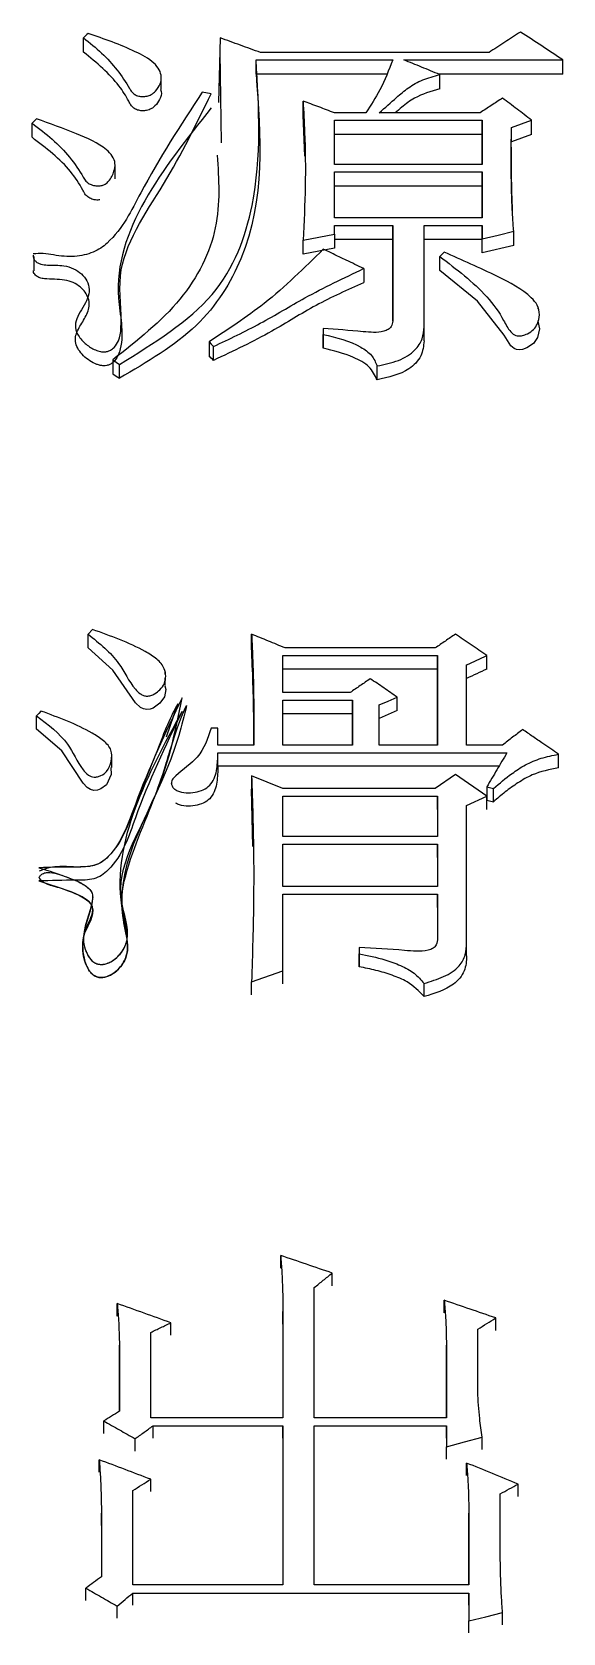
# Model space of a CAD drawing. Header units: millimetres. Extents: x 2160 to 4596, y 811 to 2534.
# Drawn here: x 2738.58 to 2741.14, y 2287.44 to 2295.17 of the extents above; entities that cross this region are included whole.
import ezdxf

# ---------------------------------------------------------------- set-up
doc = ezdxf.new("R2010")
doc.units = ezdxf.units.MM

msp = doc.modelspace()

# ---------------------------------------------------------------- linework, layer by layer
at = {"color": 7, "linetype": 'Continuous', "lineweight": 25}
for p, q in [((2738.8243, 2295.0738), (2738.8243, 2295.1429)), ((2739.4841, 2295.1428), (2739.4761, 2294.8311)), ((2739.4911, 2294.6352), (2739.4841, 2295.0737)), ((2740.7822, 2295.072), (2739.6788, 2295.072)), ((2739.6572, 2295.0366), (2740.317, 2295.0366)), ((2739.6572, 2294.9676), (2739.6572, 2295.0366)), ((2740.3711, 2295.0366), (2741.1392, 2295.0366)), ((2741.1392, 2294.9676), (2741.1392, 2295.0366)), ((2739.1983, 2294.8941), (2739.1983, 2294.9637)), ((2740.2875, 2294.9676), (2739.6572, 2294.9676)), ((2741.1392, 2294.9676), (2740.5395, 2294.9676)), ((2740.5442, 2294.8968), (2740.5442, 2294.9657)), ((2739.4409, 2294.8733), (2739.3976, 2294.8805)), ((2739.8844, 2294.7691), (2739.8844, 2294.8378)), ((2739.8923, 2294.5709), (2739.8844, 2294.7691)), ((2740.1873, 2294.7809), (2740.0358, 2294.7809)), ((2740.7389, 2294.7809), (2740.2522, 2294.7809)), ((2738.5755, 2294.6625), (2738.5755, 2294.7311)), ((2740.0358, 2294.7453), (2740.7497, 2294.7453)), ((2740.0358, 2294.5312), (2740.0358, 2294.7453)), ((2740.7497, 2294.6766), (2740.0358, 2294.6767)), ((2740.7497, 2294.7453), (2740.7497, 2294.5312)), ((2740.7497, 2294.6766), (2740.7497, 2294.7453)), ((2740.7497, 2294.5312), (2740.7497, 2294.6766)), ((2740.8904, 2294.6411), (2740.8904, 2294.7096)), ((2740.9877, 2294.6766), (2740.8904, 2294.6411)), ((2740.9877, 2294.6766), (2740.9877, 2294.7453)), ((2738.9764, 2294.4626), (2738.9764, 2294.5317)), ((2740.7497, 2294.5312), (2740.0358, 2294.5312)), ((2740.0358, 2294.4954), (2740.7497, 2294.4954)), ((2740.0358, 2294.2732), (2740.0358, 2294.4954)), ((2740.7497, 2294.4954), (2740.7497, 2294.2732)), ((2740.7497, 2294.4271), (2740.7497, 2294.4954)), ((2740.7497, 2294.4271), (2740.0358, 2294.4271)), ((2740.7497, 2294.2732), (2740.7497, 2294.4271)), ((2740.7497, 2294.2732), (2740.0358, 2294.2732)), ((2740.0358, 2294.2373), (2740.3171, 2294.2373)), ((2740.0358, 2294.1942), (2740.0358, 2294.2373)), ((2740.3171, 2294.2373), (2740.3171, 2293.7758)), ((2740.3171, 2294.1694), (2740.3171, 2294.2373)), ((2740.4685, 2294.2373), (2740.7497, 2294.2373)), ((2740.4685, 2293.7468), (2740.4685, 2294.2373)), ((2740.7497, 2294.2373), (2740.7497, 2294.1726)), ((2740.7497, 2294.1694), (2740.7497, 2294.2373)), ((2739.8844, 2294.0976), (2739.8844, 2294.1654)), ((2740.0358, 2294.1942), (2740.0358, 2294.1263)), ((2740.3171, 2294.1694), (2740.0358, 2294.1694)), ((2740.3171, 2293.7757), (2740.3171, 2294.1694)), ((2740.7497, 2294.1694), (2740.4685, 2294.1694)), ((2740.7497, 2294.1048), (2740.7497, 2294.1726)), ((2740.7497, 2294.1048), (2740.7497, 2294.1694)), ((2740.9012, 2294.1407), (2740.7497, 2294.1048)), ((2740.9012, 2294.1407), (2740.9012, 2294.2086)), ((2738.5863, 2294.018), (2738.5863, 2294.0858)), ((2740.0358, 2294.1263), (2739.8844, 2294.0976)), ((2740.5659, 2294.1079), (2740.5442, 2294.0863)), ((2740.1772, 2294.0282), (2740.1772, 2293.9606)), ((2741.019, 2293.8339), (2741.019, 2293.8429)), ((2740.4685, 2293.6795), (2740.4685, 2293.7468)), ((2741.019, 2293.7748), (2741.019, 2293.7761)), ((2739.4301, 2293.6744), (2739.4301, 2293.6072)), ((2739.9817, 2293.7396), (2739.9817, 2293.7106)), ((2739.9817, 2293.7396), (2739.9817, 2293.6723)), ((2739.9817, 2293.6434), (2739.9817, 2293.7106)), ((2739.452, 2293.5852), (2739.452, 2293.6524)), ((2738.9649, 2293.5874), (2738.9973, 2293.5656)), ((2738.9649, 2293.5874), (2738.9649, 2293.5203)), ((2738.9973, 2293.4985), (2738.9973, 2293.5656)), ((2740.2413, 2293.4912), (2740.2413, 2293.5583)), ((2738.8676, 2292.285), (2738.8459, 2292.2628)), ((2738.8459, 2292.1974), (2738.8459, 2292.2628)), ((2739.6356, 2292.1974), (2739.6356, 2292.2627)), ((2739.787, 2292.1589), (2740.5334, 2292.1589)), ((2739.787, 2291.9806), (2739.787, 2292.1589)), ((2740.5226, 2292.196), (2739.7978, 2292.196)), ((2740.5334, 2292.1589), (2740.5334, 2291.7272)), ((2740.5334, 2292.0937), (2740.5334, 2292.1589)), ((2740.7714, 2292.0937), (2740.7714, 2292.1589)), ((2739.2191, 2292.0698), (2739.2191, 2292.0792)), ((2739.2191, 2292.014), (2739.2191, 2292.05)), ((2740.5334, 2292.0937), (2739.787, 2292.0937)), ((2740.5334, 2291.7272), (2740.5334, 2292.0937)), ((2740.6741, 2291.7272), (2740.674, 2292.1144)), ((2740.1115, 2291.9806), (2739.787, 2291.9806)), ((2739.2245, 2291.7673), (2739.279, 2291.9268)), ((2739.787, 2291.9434), (2740.1224, 2291.9434)), ((2739.787, 2291.7272), (2739.787, 2291.9434)), ((2740.1224, 2291.9434), (2740.1224, 2291.7272)), ((2740.1224, 2291.8785), (2740.1224, 2291.9434)), ((2740.2522, 2291.7272), (2740.2522, 2291.9211)), ((2740.3387, 2291.8933), (2740.2522, 2291.8561)), ((2740.3387, 2291.8933), (2740.3387, 2291.9583)), ((2740.1224, 2291.8785), (2739.787, 2291.8785)), ((2740.1224, 2291.7272), (2740.1224, 2291.8785)), ((2739.4733, 2291.8093), (2739.4409, 2291.8093)), ((2739.4733, 2291.7272), (2739.4733, 2291.8093)), ((2738.9602, 2291.6184), (2738.9602, 2291.683)), ((2739.6464, 2291.7272), (2739.4733, 2291.7272)), ((2739.4733, 2291.6899), (2740.8688, 2291.6899)), ((2739.4733, 2291.6252), (2739.4733, 2291.6899)), ((2740.1224, 2291.7272), (2739.787, 2291.7272)), ((2740.5334, 2291.7272), (2740.2522, 2291.7272)), ((2740.8471, 2291.7272), (2740.6741, 2291.7272)), ((2741.1176, 2291.6177), (2741.1176, 2291.6823)), ((2740.8305, 2291.6252), (2739.4733, 2291.6252)), ((2740.62, 2291.5852), (2740.5226, 2291.5178)), ((2740.7714, 2291.4803), (2740.62, 2291.5852)), ((2739.2481, 2291.5424), (2739.2481, 2291.542)), ((2739.787, 2291.5178), (2739.6356, 2291.5777)), ((2739.6356, 2291.5777), (2739.6356, 2291.5132)), ((2739.6423, 2291.237), (2739.6356, 2291.5132)), ((2740.5226, 2291.5178), (2739.787, 2291.5178)), ((2740.7714, 2291.5253), (2740.8039, 2291.5178)), ((2740.7714, 2291.5253), (2740.7714, 2291.4609)), ((2740.8039, 2291.4534), (2740.8039, 2291.5178)), ((2739.787, 2291.4803), (2740.5334, 2291.4803)), ((2739.787, 2291.2852), (2739.787, 2291.4803)), ((2740.5334, 2291.4803), (2740.5334, 2291.2852)), ((2740.5334, 2291.416), (2740.5334, 2291.4803)), ((2740.6741, 2291.4354), (2740.7714, 2291.4803)), ((2740.6741, 2290.7724), (2740.6741, 2291.4354)), ((2740.7714, 2291.416), (2740.7714, 2291.4803)), ((2740.7714, 2291.4609), (2740.8039, 2291.4534)), ((2740.5334, 2291.2852), (2739.787, 2291.2852)), ((2739.787, 2291.2477), (2740.5334, 2291.2477)), ((2739.787, 2291.0444), (2739.787, 2291.2477)), ((2740.5334, 2291.2477), (2740.5334, 2291.0444)), ((2740.5334, 2291.1836), (2740.5334, 2291.2477)), ((2740.5334, 2291.0444), (2739.787, 2291.0444)), ((2739.787, 2291.0067), (2740.5334, 2291.0066)), ((2739.787, 2290.636), (2739.787, 2291.0067)), ((2740.5334, 2291.0066), (2740.5334, 2290.7951)), ((2740.5334, 2290.943), (2740.5334, 2291.0066)), ((2740.1548, 2290.7497), (2740.1548, 2290.7194)), ((2740.1548, 2290.7497), (2740.1548, 2290.6864)), ((2740.6741, 2290.7091), (2740.6741, 2290.7724)), ((2740.1548, 2290.656), (2740.1548, 2290.7194)), ((2739.6356, 2290.5829), (2739.787, 2290.636)), ((2739.6356, 2290.5199), (2739.6356, 2290.5829)), ((2739.787, 2290.5729), (2739.787, 2290.636)), ((2740.4685, 2290.5122), (2740.4685, 2290.5753)), ((2739.7762, 2289.2004), (2739.7762, 2289.2616)), ((2739.9385, 2288.4778), (2739.9385, 2289.107)), ((2740.025, 2289.1155), (2740.025, 2289.1766)), ((2738.9866, 2288.9687), (2738.9866, 2289.0296)), ((2740.5659, 2288.9842), (2740.5659, 2289.0451)), ((2739.7871, 2288.9909), (2739.7871, 2288.4778)), ((2739.7871, 2288.9301), (2739.7871, 2288.9909)), ((2740.8147, 2288.8991), (2740.8147, 2288.9599)), ((2739.1488, 2288.4778), (2739.1488, 2288.8901)), ((2739.2462, 2288.8759), (2739.2462, 2288.9366)), ((2740.7282, 2288.6025), (2740.7282, 2288.9056)), ((2738.9974, 2288.828), (2738.9974, 2288.509)), ((2738.9974, 2288.7674), (2738.9974, 2288.828)), ((2740.5767, 2288.828), (2740.5767, 2288.4778)), ((2740.5767, 2288.7674), (2740.5767, 2288.828)), ((2738.9974, 2288.509), (2738.9974, 2288.7671)), ((2740.5767, 2288.4778), (2740.5767, 2288.7671)), ((2738.9217, 2288.4021), (2738.9217, 2288.4622)), ((2739.7871, 2288.4778), (2739.1488, 2288.4778)), ((2739.1597, 2288.4388), (2739.7871, 2288.4388)), ((2739.1597, 2288.3787), (2739.1597, 2288.4388)), ((2739.7871, 2288.4388), (2739.7871, 2287.6705)), ((2739.7871, 2288.3787), (2739.7871, 2288.4388)), ((2740.5767, 2288.4778), (2739.9385, 2288.4778)), ((2739.9385, 2288.4388), (2740.5767, 2288.4388)), ((2739.9385, 2287.6705), (2739.9385, 2288.4388)), ((2740.5767, 2288.4388), (2740.5767, 2288.3373)), ((2740.5767, 2288.3787), (2740.5767, 2288.4388)), ((2739.0731, 2288.3163), (2739.0731, 2288.3763)), ((2740.5767, 2288.2773), (2740.5767, 2288.3373)), ((2740.7498, 2288.3241), (2740.7498, 2288.3841)), ((2738.9, 2288.2149), (2738.9, 2288.2747)), ((2740.6741, 2288.1993), (2740.6741, 2288.2591)), ((2739.1488, 2288.1211), (2739.1488, 2288.1809)), ((2739.0623, 2287.6705), (2739.0623, 2288.1261)), ((2740.8363, 2287.82), (2740.8363, 2288.1104)), ((2740.9229, 2288.0977), (2740.9229, 2288.1574)), ((2738.9109, 2288.0163), (2738.9109, 2287.7099)), ((2738.9109, 2287.9568), (2738.9109, 2288.0163)), ((2740.6849, 2288.0163), (2740.6849, 2287.6705)), ((2740.6849, 2287.9568), (2740.6849, 2288.0163)), ((2740.6849, 2287.6705), (2740.6849, 2287.9565)), ((2738.8351, 2287.5957), (2738.8351, 2287.6547)), ((2739.7871, 2287.6705), (2739.0623, 2287.6705)), ((2740.6849, 2287.6705), (2739.9385, 2287.6705)), ((2738.9866, 2287.5091), (2738.9866, 2287.568)), ((2739.0623, 2287.5721), (2739.0623, 2287.6311)), ((2740.6849, 2287.6311), (2740.6849, 2287.497)), ((2740.6849, 2287.5721), (2740.6849, 2287.6311)), ((2740.6849, 2287.4382), (2740.6849, 2287.497)), ((2740.8472, 2287.4776), (2740.8472, 2287.5365))]:
    msp.add_line(p, q, dxfattribs=at)
at = {"color": 7, "linetype": 'Continuous', "lineweight": 25, "flags": 128}
for points in [[(2738.8459, 2295.1641), (2738.8404, 2295.1587), (2738.8324, 2295.1508), (2738.8243, 2295.1429)], [(2738.5971, 2294.7524), (2738.5916, 2294.747), (2738.5836, 2294.739), (2738.5755, 2294.7311)], [(2740.8904, 2294.7096), (2740.9391, 2294.7274), (2740.9877, 2294.7453)], [(2739.8844, 2294.1654), (2739.9601, 2294.1798), (2740.0358, 2294.1942)], [(2740.7497, 2294.1726), (2740.8255, 2294.1906), (2740.9012, 2294.2086)], [(2740.5442, 2294.0185), (2740.5442, 2294.0433), (2740.5442, 2294.0648), (2740.5442, 2294.0863)], [(2741.0178, 2293.7749), (2741.0255, 2293.7376), (2741.0167, 2293.6963), (2740.9966, 2293.6673), (2740.9641, 2293.6452), (2740.9437, 2293.6381), (2740.9269, 2293.6363), (2740.9141, 2293.638), (2740.9028, 2293.6428), (2740.8878, 2293.6549), (2740.8547, 2293.7068), (2740.7265, 2293.8707), (2740.5442, 2294.0185), (2740.5442, 2294.0185)], [(2739.4301, 2293.6744), (2739.441, 2293.6634), (2739.4519, 2293.6524)], [(2739.4519, 2293.5852), (2739.4464, 2293.5908), (2739.4409, 2293.5963), (2739.4301, 2293.6072)], [(2738.9649, 2293.5203), (2738.9811, 2293.5094), (2738.9973, 2293.4985)], [(2739.2175, 2292.0127), (2739.2211, 2291.9949), (2739.2144, 2291.9604), (2739.1922, 2291.9288), (2739.1598, 2291.9059), (2739.1452, 2291.9005), (2739.1304, 2291.8987), (2739.1141, 2291.9017), (2739.0989, 2291.9092), (2739.0746, 2291.9317), (2738.9654, 2292.0881), (2738.8459, 2292.1974), (2738.8459, 2292.1974)], [(2738.6188, 2291.8913), (2738.6079, 2291.8801), (2738.5971, 2291.8689)], [(2740.2522, 2291.9211), (2740.2954, 2291.9397), (2740.3387, 2291.9583)], [(2738.5971, 2291.8041), (2738.5971, 2291.8281), (2738.5971, 2291.8485), (2738.5971, 2291.8689)], [(2738.9568, 2291.6184), (2738.9569, 2291.5847), (2738.9355, 2291.5352), (2738.9079, 2291.5151), (2738.8914, 2291.5092), (2738.8747, 2291.5077), (2738.8572, 2291.5125), (2738.8415, 2291.5225), (2738.8219, 2291.5434), (2738.7187, 2291.6986), (2738.5971, 2291.8041), (2738.5971, 2291.8041)], [(2740.5767, 2288.3373), (2740.6633, 2288.3607), (2740.7498, 2288.3841)], [(2739.0623, 2287.6311), (2739.6961, 2287.6311), (2740.6849, 2287.6311)], [(2740.6849, 2287.497), (2740.766, 2287.5168), (2740.8472, 2287.5365)]]:
    msp.add_lwpolyline(points, dxfattribs=at)
at = {"color": 7, "linetype": 'Continuous', "lineweight": 25}
for points, knots in [([(2738.8243, 2295.1429), (2738.8543, 2295.1188), (2738.9448, 2295.0462), (2739.015, 2294.9536), (2739.0558, 2294.8822), (2739.0704, 2294.8685), (2739.0894, 2294.8611), (2739.1103, 2294.8587), (2739.1316, 2294.8607), (2739.154, 2294.8695), (2739.1774, 2294.8894), (2739.1957, 2294.9187), (2739.2023, 2294.9547), (2739.1914, 2294.9899), (2739.1546, 2295.0361), (2739.0715, 2295.0791), (2738.9637, 2295.1245), (2738.8853, 2295.1509), (2738.8459, 2295.1641)], [0, 0, 0, 0, 0.117103, 0.353724, 0.376614, 0.395602, 0.414782, 0.431323, 0.450524, 0.470069, 0.496423, 0.543443, 0.584386, 0.625263, 0.671715, 0.773941, 0.886489, 1, 1, 1, 1]), ([(2740.9336, 2295.1711), (2740.9084, 2295.1546), (2740.8579, 2295.1216), (2740.8074, 2295.0886), (2740.7822, 2295.072)], [0, 0, 0, 0, 0.499999, 1, 1, 1, 1]), ([(2741.1392, 2295.0366), (2741.1049, 2295.059), (2741.0364, 2295.1039), (2740.9679, 2295.1487), (2740.9336, 2295.1711)], [0, 0, 0, 0, 0.5, 1, 1, 1, 1]), ([(2739.1964, 2294.8941), (2739.1977, 2294.8907), (2739.2035, 2294.8747), (2739.1929, 2294.846), (2739.175, 2294.8182), (2739.1526, 2294.8), (2739.1305, 2294.7916), (2739.1069, 2294.7899), (2739.085, 2294.7934), (2739.0653, 2294.8032), (2739.0519, 2294.819), (2739.0329, 2294.8564), (2738.9939, 2294.9183), (2738.9185, 2294.997), (2738.8559, 2295.0481), (2738.8243, 2295.0738)], [0, 0, 0, 0, 0.021403, 0.100058, 0.170578, 0.207877, 0.245607, 0.2775, 0.3105, 0.342312, 0.37979, 0.420748, 0.584742, 0.790782, 1, 1, 1, 1]), ([(2738.9973, 2293.5656), (2739.1652, 2293.6689), (2739.4948, 2293.8719), (2739.6943, 2294.4216), (2739.6713, 2294.8035), (2739.6572, 2295.0366)], [0, 0, 0, 0, 0.287943, 0.565415, 1, 1, 1, 1]), ([(2740.317, 2295.0366), (2740.2984, 2294.9876), (2740.2652, 2294.8997), (2740.2112, 2294.8173), (2740.1873, 2294.7809)], [0, 0, 0, 0, 0.557901, 1, 1, 1, 1]), ([(2740.5442, 2294.9657), (2740.5296, 2294.9717), (2740.5003, 2294.9837), (2740.4426, 2295.0073), (2740.3995, 2295.025), (2740.3711, 2295.0366)], [0, 0, 0, 0, 0.253937, 0.507874, 1, 1, 1, 1]), ([(2739.6572, 2294.9676), (2739.68, 2294.6661), (2739.7118, 2294.2443), (2739.3941, 2293.7316), (2739.1311, 2293.5771), (2738.9973, 2293.4985)], [0, 0, 0, 0, 0.5518, 0.771887, 1, 1, 1, 1]), ([(2740.2522, 2294.7809), (2740.2798, 2294.8057), (2740.3255, 2294.8468), (2740.3913, 2294.9031), (2740.4609, 2294.943), (2740.5162, 2294.958), (2740.5442, 2294.9657)], [0, 0, 0, 0, 0.3349013, 0.5525999, 0.7736255, 1, 1, 1, 1]), ([(2738.5807, 2294.0925), (2738.581, 2294.0878), (2738.5815, 2294.0786), (2738.5897, 2294.066), (2738.6021, 2294.0558), (2738.6226, 2294.048), (2738.6659, 2294.0437), (2738.7208, 2294.047), (2738.7778, 2294.0292), (2738.8162, 2294.0035), (2738.843, 2293.9688), (2738.8552, 2293.9275), (2738.8424, 2293.8669), (2738.8001, 2293.8146), (2738.7806, 2293.7549), (2738.7936, 2293.7082), (2738.8274, 2293.6682), (2738.8661, 2293.6412), (2738.8985, 2293.6289), (2738.9207, 2293.6254), (2738.9397, 2293.6274), (2738.9573, 2293.6347), (2738.9776, 2293.6517), (2738.9994, 2293.6869), (2739.015, 2293.8041), (2738.9625, 2294.069), (2739.2276, 2294.4371), (2739.3696, 2294.7277), (2739.4409, 2294.8733)], [0, 0, 0, 0, 0.006979, 0.013925, 0.020645, 0.027359, 0.039158, 0.068779, 0.087565, 0.106337, 0.125711, 0.147046, 0.168852, 0.216529, 0.237968, 0.259695, 0.286308, 0.307882, 0.318004, 0.326525, 0.332753, 0.33899, 0.348555, 0.366353, 0.396306, 0.524136, 0.761431, 1, 1, 1, 1]), ([(2739.3976, 2294.8805), (2739.2934, 2294.7212), (2739.1369, 2294.4818), (2739.0094, 2294.2115), (2738.9084, 2294.1262), (2738.8707, 2294.1067), (2738.8277, 2294.0929), (2738.7632, 2294.0829), (2738.6958, 2294.0908), (2738.6306, 2294.1032), (2738.5975, 2294.1008), (2738.5817, 2294.0996)], [0, 0, 0, 0, 0.492538, 0.740191, 0.77071, 0.80144, 0.832707, 0.864862, 0.933359, 0.96806, 1, 1, 1, 1]), ([(2739.8844, 2294.8378), (2739.887, 2294.7875), (2739.8942, 2294.651), (2739.8974, 2294.4269), (2739.8887, 2294.2527), (2739.8844, 2294.1654)], [0, 0, 0, 0, 0.225447, 0.61244, 1, 1, 1, 1]), ([(2740.5442, 2294.8968), (2740.5013, 2294.8842), (2740.4313, 2294.8637), (2740.3689, 2294.8148), (2740.34, 2294.7899), (2740.3296, 2294.7809)], [0, 0, 0, 0, 0.503492, 0.820845, 1, 1, 1, 1]), ([(2740.8471, 2294.852), (2740.8291, 2294.8402), (2740.793, 2294.8165), (2740.757, 2294.7927), (2740.7389, 2294.7809)], [0, 0, 0, 0, 0.499999, 1, 1, 1, 1]), ([(2740.9877, 2294.7453), (2740.9643, 2294.7631), (2740.9174, 2294.7987), (2740.8705, 2294.8342), (2740.8471, 2294.852)], [0, 0, 0, 0, 0.499999, 1, 1, 1, 1]), ([(2738.5755, 2294.7311), (2738.609, 2294.7058), (2738.7105, 2294.6294), (2738.7898, 2294.5298), (2738.8336, 2294.4516), (2738.8509, 2294.4376), (2738.8723, 2294.4296), (2738.8942, 2294.4269), (2738.9143, 2294.4293), (2738.932, 2294.4371), (2738.9552, 2294.4593), (2738.9716, 2294.4935), (2738.9795, 2294.5357), (2738.9658, 2294.5729), (2738.9098, 2294.6289), (2738.7793, 2294.6864), (2738.6615, 2294.7291), (2738.5971, 2294.7524)], [0, 0, 0, 0, 0.118687, 0.359196, 0.382949, 0.402078, 0.421221, 0.441113, 0.455768, 0.470498, 0.490908, 0.548404, 0.590662, 0.633125, 0.674263, 0.821867, 1, 1, 1, 1]), ([(2739.4409, 2294.8046), (2739.2053, 2294.5082), (2738.9114, 2294.1384), (2739.0235, 2293.7108), (2738.9936, 2293.611), (2738.9797, 2293.5883), (2738.9647, 2293.5734), (2738.952, 2293.5649), (2738.9372, 2293.5598), (2738.9211, 2293.5586), (2738.9043, 2293.5607), (2738.8808, 2293.5677), (2738.8524, 2293.5829), (2738.8227, 2293.6071), (2738.7992, 2293.6358), (2738.7847, 2293.6669), (2738.7841, 2293.7094), (2738.8107, 2293.7585), (2738.8414, 2293.8052), (2738.8532, 2293.8464), (2738.8507, 2293.8777), (2738.8381, 2293.9078), (2738.8159, 2293.9351), (2738.7845, 2293.9574), (2738.7288, 2293.9793), (2738.6716, 2293.9755), (2738.6242, 2293.9802), (2738.6065, 2293.9859), (2738.5951, 2293.9935), (2738.5882, 2294.0008), (2738.5829, 2294.0091), (2738.5815, 2294.0152), (2738.5809, 2294.018)], [0, 0, 0, 0, 0.497456, 0.620857, 0.636346, 0.651276, 0.658077, 0.664325, 0.67016, 0.675991, 0.682204, 0.688976, 0.70417, 0.720933, 0.738108, 0.754604, 0.770049, 0.801248, 0.833208, 0.848775, 0.864425, 0.880247, 0.89615, 0.91217, 0.928663, 0.965077, 0.973828, 0.982053, 0.986245, 0.990754, 0.995583, 1, 1, 1, 1]), ([(2740.9012, 2294.2086), (2740.8996, 2294.2316), (2740.8972, 2294.2662), (2740.8946, 2294.3122), (2740.8929, 2294.3467), (2740.892, 2294.3726), (2740.8913, 2294.3927), (2740.8909, 2294.4071), (2740.8905, 2294.4243), (2740.8902, 2294.4415), (2740.8899, 2294.4559), (2740.8897, 2294.4702), (2740.8895, 2294.4846), (2740.8894, 2294.5018), (2740.8893, 2294.519), (2740.8893, 2294.5362), (2740.8893, 2294.5506), (2740.8893, 2294.5649), (2740.8893, 2294.5792), (2740.8894, 2294.5964), (2740.8895, 2294.6107), (2740.8896, 2294.6222), (2740.8896, 2294.6308), (2740.8897, 2294.6379), (2740.8897, 2294.6451), (2740.8898, 2294.6523), (2740.8899, 2294.6608), (2740.89, 2294.6694), (2740.89, 2294.6766), (2740.8901, 2294.6837), (2740.8902, 2294.6895), (2740.8902, 2294.6952), (2740.8903, 2294.6995), (2740.8903, 2294.7043), (2740.8904, 2294.7077), (2740.8904, 2294.7096)], [0, 0, 0, 0, 0.137495, 0.206243, 0.274991, 0.343739, 0.360926, 0.3953, 0.429674, 0.464048, 0.498422, 0.515609, 0.549982, 0.584356, 0.61873, 0.653104, 0.687478, 0.704665, 0.739038, 0.773412, 0.807786, 0.824973, 0.84216, 0.859347, 0.86794, 0.885127, 0.902314, 0.919501, 0.936688, 0.945281, 0.962468, 0.971061, 0.979655, 0.988248, 1, 1, 1, 1]), ([(2738.9037, 2294.3604), (2738.9003, 2294.36), (2738.8892, 2294.3587), (2738.8699, 2294.3621), (2738.8487, 2294.3705), (2738.831, 2294.3864), (2738.8087, 2294.4312), (2738.7644, 2294.5014), (2738.6766, 2294.5848), (2738.6094, 2294.6365), (2738.5755, 2294.6625)], [0, 0, 0, 0, 0.018476, 0.061789, 0.105489, 0.149477, 0.212223, 0.462546, 0.729106, 1, 1, 1, 1]), ([(2740.8962, 2294.2918), (2740.8962, 2294.2918), (2740.8963, 2294.2916), (2740.8947, 2294.3309), (2740.891, 2294.4363), (2740.8903, 2294.5288), (2740.8902, 2294.5874), (2740.8902, 2294.6119), (2740.8902, 2294.6142), (2740.8901, 2294.6155)], [0, 0, 0, 0, 0.00357, 0.023068, 0.457318, 0.686208, 0.826116, 0.905274, 1, 1, 1, 1]), ([(2739.4696, 2294.5762), (2739.4772, 2294.4591), (2739.4926, 2294.2208), (2739.3154, 2293.8634), (2739.0829, 2293.6803), (2738.9649, 2293.5874)], [0, 0, 0, 0, 0.322113, 0.656114, 1, 1, 1, 1]), ([(2738.5863, 2294.0185), (2738.5863, 2294.0214), (2738.5863, 2294.0259), (2738.5863, 2294.0307), (2738.5863, 2294.0327), (2738.5863, 2294.033), (2738.5863, 2294.0332), (2738.5863, 2294.041), (2738.5863, 2294.0487), (2738.5863, 2294.0721), (2738.5863, 2294.0805), (2738.5863, 2294.0862)], [0, 0, 0, 0, 0.098322, 0.150223, 0.156042, 0.157925, 0.159189, 0.159644, 0.360233, 0.564728, 1, 1, 1, 1]), ([(2739.9819, 2294.1222), (2739.8908, 2294.0319), (2739.7268, 2293.8695), (2739.5214, 2293.7344), (2739.4301, 2293.6744)], [0, 0, 0, 0, 0.55543, 1, 1, 1, 1]), ([(2740.1769, 2294.0284), (2740.1487, 2294.042), (2740.1021, 2294.0644), (2740.0371, 2294.0957), (2740.0003, 2294.1133), (2739.9819, 2294.1222)], [0, 0, 0, 0, 0.433599, 0.716799, 1, 1, 1, 1]), ([(2740.5442, 2294.0863), (2740.5846, 2294.0561), (2740.7063, 2293.965), (2740.826, 2293.8418), (2740.8737, 2293.7348), (2740.898, 2293.7124), (2740.9111, 2293.7053), (2740.9268, 2293.7028), (2740.9466, 2293.7051), (2740.9721, 2293.7149), (2740.9988, 2293.7339), (2741.0205, 2293.7656), (2741.0286, 2293.8062), (2741.0197, 2293.851), (2740.9582, 2293.9214), (2740.7993, 2294.0048), (2740.6519, 2294.0699), (2740.5659, 2294.1079)], [0, 0, 0, 0, 0.117023, 0.353532, 0.409689, 0.421913, 0.431957, 0.442101, 0.453679, 0.472075, 0.49977, 0.527462, 0.568321, 0.610802, 0.649012, 0.795156, 1, 1, 1, 1]), ([(2739.452, 2293.6523), (2739.5284, 2293.6885), (2739.6813, 2293.7607), (2739.9084, 2293.9009), (2740.0808, 2293.9826), (2740.1768, 2294.0281)], [0, 0, 0, 0, 0.306675, 0.613603, 1, 1, 1, 1]), ([(2740.1768, 2293.9604), (2740.0986, 2293.9253), (2739.943, 2293.8554), (2739.7194, 2293.7119), (2739.5475, 2293.6304), (2739.452, 2293.5852)], [0, 0, 0, 0, 0.309662, 0.616334, 1, 1, 1, 1]), ([(2740.3171, 2293.7758), (2740.3162, 2293.7661), (2740.3148, 2293.7505), (2740.2956, 2293.7336), (2740.2514, 2293.7162), (2740.1406, 2293.7273), (2740.0449, 2293.7347), (2739.9817, 2293.7396)], [0, 0, 0, 0, 0.100834, 0.16221, 0.226726, 0.489604, 1, 1, 1, 1]), ([(2740.2413, 2293.5583), (2740.2767, 2293.5654), (2740.3461, 2293.5795), (2740.4249, 2293.6275), (2740.464, 2293.688), (2740.467, 2293.7273), (2740.4685, 2293.7468)], [0, 0, 0, 0, 0.292672, 0.574648, 0.788772, 1, 1, 1, 1]), ([(2739.9817, 2293.7106), (2740.0454, 2293.6948), (2740.1332, 2293.673), (2740.2198, 2293.6115), (2740.2342, 2293.5758), (2740.2413, 2293.5583)], [0, 0, 0, 0, 0.572425, 0.789887, 1, 1, 1, 1]), ([(2739.9817, 2293.6723), (2739.9817, 2293.669), (2739.9817, 2293.6636), (2739.9817, 2293.6561), (2739.9817, 2293.6497), (2739.9817, 2293.6455), (2739.9817, 2293.6434)], [0, 0, 0, 0, 0.34, 0.56, 0.78, 1, 1, 1, 1]), ([(2740.4685, 2293.6795), (2740.466, 2293.6547), (2740.4609, 2293.6043), (2740.3862, 2293.5238), (2740.2969, 2293.5037), (2740.2413, 2293.4912)], [0, 0, 0, 0, 0.26941, 0.545308, 1, 1, 1, 1]), ([(2740.2413, 2293.4912), (2740.2309, 2293.5134), (2740.2096, 2293.5587), (2740.1116, 2293.6113), (2740.0314, 2293.6311), (2739.9817, 2293.6434)], [0, 0, 0, 0, 0.267334, 0.547158, 1, 1, 1, 1]), ([(2738.8459, 2292.2628), (2738.901, 2292.2184), (2738.9985, 2292.1397), (2739.0451, 2292.0266), (2739.0928, 2291.9768), (2739.1132, 2291.9662), (2739.1312, 2291.9624), (2739.1504, 2291.9661), (2739.1718, 2291.9764), (2739.1961, 2291.9954), (2739.217, 2292.0245), (2739.2232, 2292.0604), (2739.2156, 2292.1023), (2739.1797, 2292.1448), (2739.0661, 2292.2143), (2738.9556, 2292.2537), (2738.8676, 2292.285)], [0, 0, 0, 0, 0.207529, 0.367372, 0.400835, 0.41667, 0.431354, 0.448141, 0.466694, 0.497248, 0.538464, 0.578549, 0.61996, 0.682145, 0.746849, 1, 1, 1, 1]), ([(2739.6356, 2292.2627), (2739.637, 2292.2313), (2739.6389, 2292.192), (2739.6407, 2292.1487), (2739.6412, 2292.1349), (2739.6416, 2292.125), (2739.6419, 2292.1152), (2739.6425, 2292.0994), (2739.643, 2292.0836), (2739.6435, 2292.0679), (2739.6439, 2292.0521), (2739.6443, 2292.0363), (2739.6447, 2292.0166), (2739.645, 2292.0008), (2739.6453, 2291.985), (2739.6455, 2291.9692), (2739.6457, 2291.9534), (2739.6459, 2291.9376), (2739.646, 2291.9257), (2739.6461, 2291.9158), (2739.6462, 2291.906), (2739.6462, 2291.898), (2739.6463, 2291.8882), (2739.6463, 2291.8802), (2739.6464, 2291.8723), (2739.6464, 2291.8644), (2739.6464, 2291.8565), (2739.6464, 2291.8466), (2739.6465, 2291.8387), (2739.6465, 2291.8308), (2739.6465, 2291.8229), (2739.6465, 2291.815), (2739.6465, 2291.8051), (2739.6465, 2291.7971), (2739.6465, 2291.7892), (2739.6465, 2291.7813), (2739.6465, 2291.7734), (2739.6465, 2291.7635), (2739.6464, 2291.7565), (2739.6464, 2291.7496), (2739.6464, 2291.7456), (2739.6464, 2291.7407), (2739.6464, 2291.7367), (2739.6464, 2291.7319), (2739.6464, 2291.7291), (2739.6464, 2291.7272)], [0, 0, 0, 0, 0.176928, 0.221159, 0.243275, 0.254333, 0.276449, 0.298565, 0.342797, 0.364913, 0.387029, 0.431261, 0.453377, 0.497609, 0.519725, 0.54184, 0.586072, 0.608188, 0.630304, 0.65242, 0.663478, 0.685594, 0.696652, 0.718768, 0.729826, 0.740884, 0.763, 0.774058, 0.796174, 0.807232, 0.818289, 0.840405, 0.851463, 0.873579, 0.884637, 0.895695, 0.917811, 0.928869, 0.950985, 0.956514, 0.967572, 0.973101, 0.984159, 0.989688, 1, 1, 1, 1]), ([(2739.7978, 2292.196), (2739.7708, 2292.2072), (2739.7167, 2292.2294), (2739.6626, 2292.2516), (2739.6356, 2292.2627)], [0, 0, 0, 0, 0.4999992, 1, 1, 1, 1]), ([(2740.62, 2292.2627), (2740.6037, 2292.2516), (2740.5713, 2292.2294), (2740.5388, 2292.2072), (2740.5226, 2292.196)], [0, 0, 0, 0, 0.499998, 1, 1, 1, 1]), ([(2740.7714, 2292.1589), (2740.7462, 2292.1763), (2740.6957, 2292.2109), (2740.6452, 2292.2455), (2740.62, 2292.2627)], [0, 0, 0, 0, 0.4999988, 1, 1, 1, 1]), ([(2739.6463, 2291.7272), (2739.6463, 2291.769), (2739.6464, 2291.8685), (2739.643, 2292.0253), (2739.6381, 2292.14), (2739.6356, 2292.1974)], [0, 0, 0, 0, 0.2657714, 0.632843, 1, 1, 1, 1]), ([(2740.674, 2292.1144), (2740.6903, 2292.1218), (2740.7227, 2292.1367), (2740.7552, 2292.1515), (2740.7714, 2292.1589)], [0, 0, 0, 0, 0.499999, 1, 1, 1, 1]), ([(2740.2089, 2292.0475), (2740.1927, 2292.0364), (2740.1602, 2292.0141), (2740.1278, 2291.9918), (2740.1115, 2291.9806)], [0, 0, 0, 0, 0.499998, 1, 1, 1, 1]), ([(2740.3387, 2291.9583), (2740.3171, 2291.9732), (2740.2738, 2292.0029), (2740.2305, 2292.0327), (2740.2089, 2292.0475)], [0, 0, 0, 0, 0.499999, 1, 1, 1, 1]), ([(2740.7714, 2292.0937), (2740.7552, 2292.0863), (2740.7227, 2292.0715), (2740.6903, 2292.0566), (2740.674, 2292.0492)], [0, 0, 0, 0, 0.499998, 1, 1, 1, 1]), ([(2738.5971, 2291.8689), (2738.6533, 2291.8262), (2738.7526, 2291.7507), (2738.7951, 2291.6369), (2738.8403, 2291.586), (2738.8601, 2291.575), (2738.8754, 2291.5712), (2738.8923, 2291.5731), (2738.9142, 2291.5815), (2738.9455, 2291.6042), (2738.9585, 2291.6492), (2738.9646, 2291.7036), (2738.9219, 2291.7502), (2738.8129, 2291.8196), (2738.7049, 2291.8595), (2738.6188, 2291.8913)], [0, 0, 0, 0, 0.207996, 0.367554, 0.405471, 0.419369, 0.432328, 0.447278, 0.463534, 0.497494, 0.558303, 0.619645, 0.682126, 0.746669, 1, 1, 1, 1]), ([(2738.608, 2291.1347), (2738.657, 2291.1192), (2738.7341, 2291.0948), (2738.8187, 2291.0596), (2738.8543, 2291.0312), (2738.8691, 2291.0089), (2738.8654, 2290.9209), (2738.8035, 2290.8249), (2738.8367, 2290.7232), (2738.8578, 2290.69), (2738.8767, 2290.6755), (2738.8921, 2290.669), (2738.9094, 2290.6665), (2738.9281, 2290.6686), (2738.9471, 2290.6752), (2738.9693, 2290.6874), (2738.9929, 2290.7068), (2739.0196, 2290.7405), (2739.0539, 2290.8305), (2738.9414, 2291.0808), (2739.2008, 2291.4618), (2739.267, 2291.7899), (2739.3002, 2291.9546)], [0, 0, 0, 0, 0.062139, 0.097741, 0.110846, 0.121745, 0.134474, 0.241844, 0.272517, 0.28985, 0.296872, 0.303283, 0.310072, 0.317098, 0.324991, 0.334204, 0.348814, 0.364868, 0.393646, 0.487371, 0.742662, 1, 1, 1, 1]), ([(2739.3002, 2291.9546), (2739.2197, 2291.7865), (2739.099, 2291.5347), (2739.0111, 2291.2479), (2738.9139, 2291.161), (2738.8616, 2291.1374), (2738.7554, 2291.1388), (2738.6671, 2291.1363), (2738.608, 2291.1347)], [0, 0, 0, 0, 0.500155, 0.749433, 0.782567, 0.811815, 0.874052, 1, 1, 1, 1]), ([(2739.3002, 2291.8896), (2739.2197, 2291.7217), (2739.0989, 2291.4702), (2739.011, 2291.1836), (2738.9137, 2291.097), (2738.8614, 2291.0735), (2738.7553, 2291.0749), (2738.667, 2291.0724), (2738.608, 2291.0708)], [0, 0, 0, 0, 0.500153, 0.749421, 0.782538, 0.811803, 0.874043, 1, 1, 1, 1]), ([(2738.608, 2291.0708), (2738.6605, 2291.0543), (2738.7381, 2291.0299), (2738.8246, 2290.9928), (2738.8574, 2290.9646), (2738.8672, 2290.9447), (2738.8737, 2290.8921), (2738.8222, 2290.8295), (2738.8178, 2290.7442), (2738.8267, 2290.6909), (2738.8425, 2290.6493), (2738.8595, 2290.6248), (2738.8793, 2290.6103), (2738.8975, 2290.6041), (2738.9176, 2290.6037), (2738.9428, 2290.6095), (2738.9719, 2290.6247), (2739.0067, 2290.6574), (2739.036, 2290.707), (2739.0384, 2290.8104), (2738.9329, 2291.2114), (2739.1322, 2291.5795), (2739.3002, 2291.8896)], [0, 0, 0, 0, 0.066326, 0.098069, 0.114802, 0.122366, 0.12991, 0.194026, 0.225577, 0.257771, 0.274923, 0.290948, 0.299033, 0.306308, 0.31368, 0.322028, 0.336671, 0.353914, 0.385654, 0.416675, 0.50855, 1, 1, 1, 1]), ([(2739.3219, 2291.9187), (2739.3101, 2291.8696), (2739.219, 2291.4902), (2738.9677, 2291.194), (2739.0203, 2290.8429), (2739.0399, 2290.7629), (2739.0342, 2290.7091), (2739.0122, 2290.6659), (2738.9832, 2290.6339), (2738.9522, 2290.6133), (2738.9255, 2290.6048), (2738.9065, 2290.6039), (2738.8943, 2290.6056), (2738.8833, 2290.6091), (2738.8706, 2290.616), (2738.8583, 2290.6275), (2738.8453, 2290.646), (2738.8375, 2290.6629), (2738.8331, 2290.6754), (2738.8317, 2290.6795), (2738.8207, 2290.715), (2738.8145, 2290.7778), (2738.8398, 2290.852), (2738.8633, 2290.8979), (2738.8702, 2290.929), (2738.8655, 2290.9538), (2738.8341, 2290.9892), (2738.7695, 2291.0174), (2738.7068, 2291.0376), (2738.6673, 2291.0478), (2738.6491, 2291.0545), (2738.6356, 2291.0619), (2738.6203, 2291.0724), (2738.6135, 2291.0813), (2738.6089, 2291.0874)], [0, 0, 0, 0, 0.063403, 0.490083, 0.555845, 0.585953, 0.612335, 0.635418, 0.654818, 0.670315, 0.682341, 0.687426, 0.692125, 0.696624, 0.701068, 0.709996, 0.718666, 0.732514, 0.736768, 0.73811, 0.738909, 0.79149, 0.829877, 0.853354, 0.86561, 0.876875, 0.890063, 0.92862, 0.960137, 0.969562, 0.976521, 0.982326, 0.987997, 1, 1, 1, 1]), ([(2738.6089, 2291.0874), (2738.6114, 2291.091), (2738.6147, 2291.0957), (2738.6207, 2291.1015), (2738.6296, 2291.1071), (2738.6432, 2291.1124), (2738.6879, 2291.1107), (2738.7547, 2291.0857), (2738.8223, 2291.0584), (2738.857, 2291.0287), (2738.8686, 2291.0081), (2738.8688, 2290.9217), (2738.805, 2290.83), (2738.8349, 2290.7297), (2738.8524, 2290.6951), (2738.8741, 2290.6768), (2738.8882, 2290.6706), (2738.8994, 2290.668), (2738.9114, 2290.6672), (2738.9288, 2290.669), (2738.952, 2290.677), (2738.9785, 2290.694), (2739.0032, 2290.7184), (2739.0236, 2290.7499), (2739.0536, 2290.8353), (2738.9968, 2290.934), (2739.0342, 2291.1645), (2739.1336, 2291.3774), (2739.2084, 2291.588), (2739.233, 2291.6701), (2739.2526, 2291.7378), (2739.2836, 2291.8334), (2739.309, 2291.89), (2739.3219, 2291.9187)], [0, 0, 0, 0, 0.007115, 0.009283, 0.013168, 0.022788, 0.029323, 0.067396, 0.105312, 0.117519, 0.126527, 0.138469, 0.245589, 0.268554, 0.290817, 0.300477, 0.304973, 0.309414, 0.313965, 0.318785, 0.329689, 0.342801, 0.358258, 0.375878, 0.395342, 0.489004, 0.523993, 0.742498, 0.828477, 0.854871, 0.870121, 0.933939, 1, 1, 1, 1]), ([(2739.279, 2291.9268), (2739.2627, 2291.8954), (2739.2305, 2291.8336), (2739.1734, 2291.6827), (2739.1251, 2291.564), (2739.0907, 2291.4772), (2739.0418, 2291.3644), (2739.0112, 2291.2489), (2738.9155, 2291.1622), (2738.8778, 2291.1441), (2738.8332, 2291.1375), (2738.773, 2291.1376), (2738.7106, 2291.1424), (2738.6499, 2291.1341), (2738.623, 2291.1232), (2738.6096, 2291.1178)], [0, 0, 0, 0, 0.127271, 0.250947, 0.419961, 0.470254, 0.498152, 0.744763, 0.775002, 0.804533, 0.835455, 0.868351, 0.930416, 0.965226, 1, 1, 1, 1]), ([(2739.4409, 2291.8093), (2739.4246, 2291.7596), (2739.3951, 2291.67), (2739.2958, 2291.6042), (2739.2504, 2291.5602), (2739.2462, 2291.5388), (2739.2549, 2291.522), (2739.2689, 2291.51), (2739.2936, 2291.4988), (2739.3304, 2291.4941), (2739.3731, 2291.5004), (2739.4129, 2291.5136), (2739.4548, 2291.55), (2739.4704, 2291.6134), (2739.4723, 2291.6644), (2739.4733, 2291.6899)], [0, 0, 0, 0, 0.231115, 0.416996, 0.453479, 0.487626, 0.51108, 0.53533, 0.560619, 0.61156, 0.663004, 0.713338, 0.761901, 0.881097, 1, 1, 1, 1]), ([(2740.9445, 2291.8018), (2740.9283, 2291.7894), (2740.8958, 2291.7645), (2740.8634, 2291.7396), (2740.8471, 2291.7272)], [0, 0, 0, 0, 0.499999, 1, 1, 1, 1]), ([(2741.1176, 2291.6824), (2741.0926, 2291.6996), (2741.0513, 2291.7281), (2740.9936, 2291.768), (2740.9609, 2291.7905), (2740.9445, 2291.8018)], [0, 0, 0, 0, 0.43259, 0.716295, 1, 1, 1, 1]), ([(2740.8688, 2291.6899), (2740.8525, 2291.6624), (2740.8201, 2291.6076), (2740.7876, 2291.5527), (2740.7714, 2291.5253)], [0, 0, 0, 0, 0.5, 1, 1, 1, 1]), ([(2740.8039, 2291.5178), (2740.833, 2291.5422), (2740.8812, 2291.5826), (2740.957, 2291.633), (2741.0327, 2291.666), (2741.0891, 2291.6769), (2741.1176, 2291.6823)], [0, 0, 0, 0, 0.333781, 0.552151, 0.77417, 1, 1, 1, 1]), ([(2739.4733, 2291.6252), (2739.4723, 2291.5998), (2739.4704, 2291.5489), (2739.4548, 2291.4855), (2739.4129, 2291.4492), (2739.3731, 2291.436), (2739.3306, 2291.4299), (2739.2932, 2291.434), (2739.2753, 2291.4433), (2739.2694, 2291.4464)], [0, 0, 0, 0, 0.255753, 0.512159, 0.616677, 0.725055, 0.835847, 0.945555, 1, 1, 1, 1]), ([(2741.1176, 2291.6177), (2741.0738, 2291.6085), (2741.0023, 2291.5934), (2740.9212, 2291.5454), (2740.8597, 2291.5013), (2740.8224, 2291.4693), (2740.8039, 2291.4534)], [0, 0, 0, 0, 0.347143, 0.566978, 0.784321, 1, 1, 1, 1]), ([(2739.6356, 2291.5777), (2739.6378, 2291.514), (2739.6447, 2291.3174), (2739.648, 2290.9862), (2739.6397, 2290.7174), (2739.6356, 2290.5829)], [0, 0, 0, 0, 0.193449, 0.596574, 1, 1, 1, 1]), ([(2740.5335, 2290.7951), (2740.533, 2290.7837), (2740.5322, 2290.7654), (2740.5135, 2290.7434), (2740.4603, 2290.7262), (2740.3374, 2290.7395), (2740.2273, 2290.7457), (2740.1548, 2290.7497)], [0, 0, 0, 0, 0.1012919, 0.1614916, 0.2249951, 0.4893613, 1, 1, 1, 1]), ([(2740.4685, 2290.5753), (2740.5005, 2290.5853), (2740.5636, 2290.6049), (2740.6398, 2290.6514), (2740.6712, 2290.714), (2740.6731, 2290.753), (2740.6741, 2290.7724)], [0, 0, 0, 0, 0.291832, 0.574338, 0.788145, 1, 1, 1, 1]), ([(2740.1548, 2290.7194), (2740.1969, 2290.7107), (2740.2659, 2290.6965), (2740.3551, 2290.6638), (2740.4239, 2290.6277), (2740.4538, 2290.5926), (2740.4685, 2290.5753)], [0, 0, 0, 0, 0.347314, 0.569762, 0.788105, 1, 1, 1, 1]), ([(2740.1548, 2290.6863), (2740.1548, 2290.6806), (2740.1548, 2290.6706), (2740.1548, 2290.6605), (2740.1548, 2290.656)], [0, 0, 0, 0, 0.56, 1, 1, 1, 1]), ([(2740.4685, 2290.5122), (2740.4435, 2290.538), (2740.4016, 2290.5812), (2740.3144, 2290.6161), (2740.2367, 2290.64), (2740.1822, 2290.6507), (2740.1548, 2290.656)], [0, 0, 0, 0, 0.328972, 0.550181, 0.774311, 1, 1, 1, 1]), ([(2740.6741, 2290.709), (2740.6728, 2290.684), (2740.6704, 2290.6338), (2740.602, 2290.5527), (2740.5198, 2290.5277), (2740.4685, 2290.5122)], [0, 0, 0, 0, 0.270016, 0.54466, 1, 1, 1, 1]), ([(2739.7762, 2289.2616), (2739.7781, 2289.2349), (2739.782, 2289.1813), (2739.7859, 2289.0911), (2739.7866, 2289.0276), (2739.7871, 2288.9909)], [0, 0, 0, 0, 0.2972646, 0.5945414, 1, 1, 1, 1]), ([(2740.025, 2289.1766), (2739.9836, 2289.1908), (2739.9006, 2289.2191), (2739.8177, 2289.2475), (2739.7762, 2289.2616)], [0, 0, 0, 0, 0.4999994, 1, 1, 1, 1]), ([(2739.9385, 2289.107), (2739.9529, 2289.1186), (2739.9818, 2289.1418), (2740.0106, 2289.165), (2740.025, 2289.1766)], [0, 0, 0, 0, 0.5, 1, 1, 1, 1]), ([(2738.9866, 2289.0296), (2738.9891, 2289.0026), (2738.9935, 2288.9555), (2738.9961, 2288.8882), (2738.997, 2288.8481), (2738.9974, 2288.828)], [0, 0, 0, 0, 0.403496, 0.701702, 1, 1, 1, 1]), ([(2739.2462, 2288.9366), (2739.2029, 2288.9521), (2739.1164, 2288.9831), (2739.0298, 2289.0141), (2738.9866, 2289.0296)], [0, 0, 0, 0, 0.499999, 1, 1, 1, 1]), ([(2740.5659, 2289.0451), (2740.5682, 2289.0178), (2740.5724, 2288.9681), (2740.5752, 2288.8957), (2740.5762, 2288.8506), (2740.5767, 2288.828)], [0, 0, 0, 0, 0.37761, 0.688762, 1, 1, 1, 1]), ([(2740.8147, 2288.9599), (2740.7732, 2288.9741), (2740.6903, 2289.0025), (2740.6074, 2289.0309), (2740.5659, 2289.0451)], [0, 0, 0, 0, 0.499999, 1, 1, 1, 1]), ([(2740.7282, 2288.9056), (2740.7426, 2288.9146), (2740.7714, 2288.9327), (2740.8003, 2288.9508), (2740.8147, 2288.9599)], [0, 0, 0, 0, 0.500001, 1, 1, 1, 1]), ([(2739.1488, 2288.8901), (2739.1651, 2288.8978), (2739.1975, 2288.9133), (2739.23, 2288.9289), (2739.2462, 2288.9366)], [0, 0, 0, 0, 0.500001, 1, 1, 1, 1]), ([(2740.7498, 2288.3841), (2740.7453, 2288.4141), (2740.7375, 2288.4654), (2740.7305, 2288.5383), (2740.729, 2288.581), (2740.7282, 2288.6025)], [0, 0, 0, 0, 0.4132863, 0.7064309, 1, 1, 1, 1]), ([(2738.9974, 2288.509), (2738.9848, 2288.5012), (2738.9595, 2288.4856), (2738.9343, 2288.47), (2738.9217, 2288.4622)], [0, 0, 0, 0, 0.5, 1, 1, 1, 1]), ([(2738.9217, 2288.4622), (2738.9469, 2288.4479), (2738.9974, 2288.4193), (2739.0479, 2288.3906), (2739.0731, 2288.3763)], [0, 0, 0, 0, 0.499999, 1, 1, 1, 1]), ([(2739.0731, 2288.3763), (2739.0875, 2288.3867), (2739.1164, 2288.4076), (2739.1452, 2288.4284), (2739.1597, 2288.4388)], [0, 0, 0, 0, 0.499999, 1, 1, 1, 1]), ([(2738.9, 2288.2747), (2738.902, 2288.2474), (2738.9062, 2288.1908), (2738.9094, 2288.1046), (2738.9104, 2288.0458), (2738.9109, 2288.0163)], [0, 0, 0, 0, 0.317984, 0.658934, 1, 1, 1, 1]), ([(2739.1488, 2288.1809), (2739.1074, 2288.1965), (2739.0244, 2288.2278), (2738.9415, 2288.2591), (2738.9, 2288.2747)], [0, 0, 0, 0, 0.499999, 1, 1, 1, 1]), ([(2740.6741, 2288.2591), (2740.6762, 2288.2318), (2740.6804, 2288.1778), (2740.6835, 2288.0968), (2740.6844, 2288.0432), (2740.6849, 2288.0163)], [0, 0, 0, 0, 0.338229, 0.669059, 1, 1, 1, 1]), ([(2740.9229, 2288.1574), (2740.8814, 2288.1743), (2740.7985, 2288.2083), (2740.7155, 2288.2422), (2740.6741, 2288.2591)], [0, 0, 0, 0, 0.499999, 1, 1, 1, 1]), ([(2739.0623, 2288.1261), (2739.0767, 2288.1352), (2739.1056, 2288.1535), (2739.1344, 2288.1717), (2739.1488, 2288.1809)], [0, 0, 0, 0, 0.500001, 1, 1, 1, 1]), ([(2740.8363, 2288.1104), (2740.8508, 2288.1182), (2740.8796, 2288.1339), (2740.9085, 2288.1495), (2740.9229, 2288.1574)], [0, 0, 0, 0, 0.500001, 1, 1, 1, 1]), ([(2740.8472, 2287.5365), (2740.8453, 2287.5636), (2740.8417, 2287.6179), (2740.8376, 2287.7125), (2740.8368, 2287.7798), (2740.8363, 2287.82)], [0, 0, 0, 0, 0.287152, 0.574316, 1, 1, 1, 1]), ([(2738.9109, 2287.7099), (2738.8982, 2287.7007), (2738.873, 2287.6823), (2738.8478, 2287.6639), (2738.8351, 2287.6547)], [0, 0, 0, 0, 0.5, 1, 1, 1, 1]), ([(2738.8351, 2287.6547), (2738.8604, 2287.6403), (2738.9109, 2287.6114), (2738.9613, 2287.5825), (2738.9866, 2287.568)], [0, 0, 0, 0, 0.499999, 1, 1, 1, 1]), ([(2738.9866, 2287.568), (2738.9992, 2287.5786), (2739.0244, 2287.5996), (2739.0497, 2287.6206), (2739.0623, 2287.6311)], [0, 0, 0, 0, 0.499999, 1, 1, 1, 1])]:
    msp.add_open_spline(points, degree=3, knots=knots, dxfattribs=at)
for points in [[(2739.6788, 2295.072), (2739.6464, 2295.0838), (2739.5815, 2295.1075), (2739.5166, 2295.131), (2739.4841, 2295.1428)], [(2740.0358, 2294.7809), (2740.0106, 2294.7904), (2739.9601, 2294.8093), (2739.9096, 2294.8283), (2739.8844, 2294.8378)]]:
    msp.add_open_spline(points, degree=3, dxfattribs=at)

doc.saveas('drawing.dxf')
